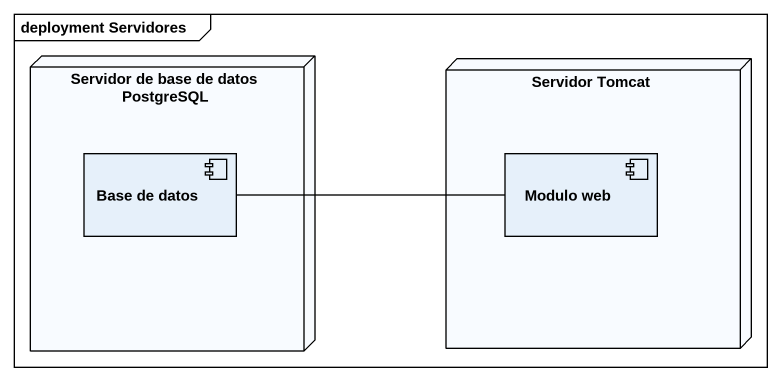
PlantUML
@startuml
mainframe deployment Servidores
node "Servidor de base de datos PostgreSQL" as Servidor_de_base_de_datos {
  component "Base de datos" as Base_de_datos
}
node "Servidor Tomcat" as Servidor_Tomcat {
  component "Modulo web" as Modulo_web
}
Modulo_web -left- Base_de_datos
@enduml
